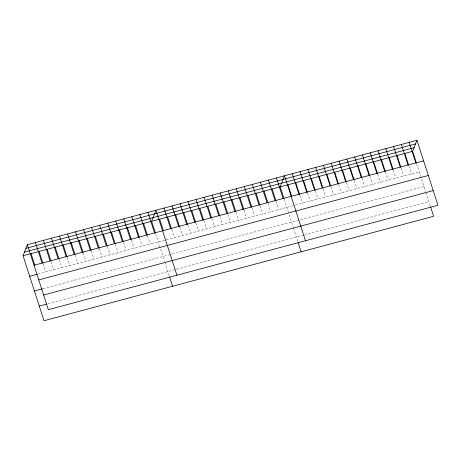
<?xml version="1.0" encoding="UTF-8"?>
<svg xmlns="http://www.w3.org/2000/svg" width="461" height="461" viewBox="0 0 461 461"><rect width="100%" height="100%" fill="white"/><g stroke="black" fill="none" stroke-linecap="round" stroke-linejoin="round"><path stroke-width="0.35" stroke-dasharray="2.31 1.73" d="M37.721 274.145L164.952 240.048M166.288 239.691L293.311 205.646M295.259 205.122L419.28 171.884M43.127 288.626L424.011 186.544M48.002 303.724L175.232 269.627M176.569 269.27L303.568 235.231M304.22 235.052L428.891 201.641M416.623 163.667L421.216 177.883M421.648 179.214L425.636 191.574M425.843 192.202L430.395 206.303M408.832 165.753L411.489 173.976M401.041 167.839L403.698 176.062M393.25 169.93L395.901 178.148M385.454 172.016L388.11 180.239M377.663 174.108L380.319 182.326M369.872 176.194L372.528 184.417M362.081 178.28L364.737 186.503M354.29 180.372L356.947 188.589M346.499 182.458L349.15 190.681M338.702 184.55L341.359 192.767M330.912 186.636L333.568 194.859M323.121 188.722L325.777 196.945M315.33 190.814L317.986 199.031M307.539 192.9L310.195 201.123M299.748 194.991L302.399 203.209M284.16 199.164L288.753 213.38M289.185 214.717L293.179 227.077M293.38 227.705L297.933 241.806M276.127 201.319L278.784 209.542M268.095 203.474L270.745 211.691M260.056 205.629L262.712 213.846M252.023 207.778L254.674 216.002M243.984 209.934L246.641 218.157M235.951 212.089L238.608 220.306M227.913 214.244L230.569 222.461M219.88 216.393L222.536 224.616M211.847 218.549L214.498 226.766M203.808 220.704L206.465 228.921M195.775 222.853L198.432 231.076M187.736 225.008L190.393 233.231M179.704 227.164L182.36 235.381M171.671 229.319L174.321 237.536M155.599 233.623L160.192 247.839M160.618 249.171L164.612 261.531M164.813 262.165L169.371 276.266M147.56 235.778L150.217 243.996M139.527 237.928L142.184 246.151M131.494 240.083L134.145 248.306M123.456 242.238L126.112 250.456M115.423 244.393L118.074 252.611M107.384 246.543L110.041 254.766M99.351 248.698L102.008 256.921M91.313 250.853L93.969 259.07M83.28 253.008L85.936 261.226M75.247 255.158L77.897 263.381M67.208 257.313L69.865 265.536M59.175 259.468L61.832 267.685M51.136 261.618L53.793 269.841M43.104 263.773L45.76 271.996"/><path stroke-width="0.69" d="M430.609 206.972L433.622 216.295L44.031 320.712L23.05 255.751L27.378 244.705L416.969 140.288L437.95 205.249L48.359 309.665L27.378 244.705M416.404 162.981L412.641 151.335L416.969 140.288M25.949 248.346L415.54 143.93M24.479 252.104L414.07 147.687M23.05 255.751L412.641 151.335M34.016 265.254L423.607 160.837M29.688 276.3L37.053 274.33M38.747 279.908L428.338 175.491M34.419 290.96L42.458 288.805M43.628 295.011L433.219 190.595M39.3 306.058L46.665 304.081M409.178 142.374L415.81 162.923M404.85 153.421L408.613 165.067M401.381 144.46L408.02 165.015M397.059 155.513L400.816 167.159M393.59 146.552L400.229 167.101M389.263 157.599L393.026 169.245M385.799 148.638L392.438 169.193M381.472 159.685L385.235 171.331M378.008 150.73L384.647 171.279M373.681 161.776L377.444 173.422M370.218 152.816L376.856 173.365M365.89 163.862L369.653 175.508M362.427 154.902L369.065 175.457M358.099 165.954L361.862 177.6M354.63 156.994L361.268 177.543M350.308 168.04L354.065 179.686M346.839 159.08L353.478 179.634M342.511 170.126L346.274 181.772M339.048 161.171L345.687 181.72M334.721 172.218L338.483 183.864M331.257 163.257L337.896 183.806M326.93 174.304L330.693 185.95M323.466 165.343L330.105 185.898M319.139 176.396L322.902 188.042M315.676 167.435L322.314 187.984M311.348 178.482L315.111 190.128M307.885 169.521L314.517 190.076M303.557 180.568L307.314 192.214M300.088 171.613L306.726 192.162M295.766 182.66L299.523 194.306M292.297 173.699L298.935 194.248M287.969 184.746L291.732 196.392M305.487 240.751L284.506 175.785L280.179 186.838L283.941 198.484M298.152 242.474L301.16 251.798M276.473 177.94L283.112 198.495M272.146 188.987L275.909 200.633M268.435 180.095L275.073 200.644M264.107 191.142L267.87 202.788M260.402 182.251L267.04 202.8M256.074 193.297L259.837 204.943M252.363 184.4L259.001 204.955M248.041 195.452L251.798 207.093M244.33 186.555L250.968 207.104M240.002 197.602L243.765 209.248M236.297 188.71L242.93 209.259M231.969 199.757L235.727 211.403M228.258 190.866L234.897 211.415M223.931 201.912L227.694 213.558M220.225 193.015L226.864 213.57M215.898 204.062L219.661 215.708M212.187 195.17L218.825 215.719M207.865 206.217L211.622 217.863M204.154 197.325L210.792 217.874M199.826 208.372L203.589 220.018M196.121 199.475L202.754 220.03M191.793 210.527L195.55 222.173M188.082 201.63L194.721 222.179M183.755 212.677L187.518 224.323M180.049 203.785L186.688 224.334M175.722 214.832L179.485 226.478M172.011 205.94L178.649 226.489M167.683 216.987L171.446 228.633M163.978 208.09L170.616 228.644M159.65 219.136L163.413 230.782M176.926 275.211L155.939 210.245L151.617 221.292L155.374 232.938M169.585 276.928L172.598 286.258M147.906 212.4L154.544 232.949M143.578 223.447L147.341 235.093M139.873 214.549L146.512 235.104M135.546 225.602L139.308 237.248M131.834 216.705L138.473 237.259M127.507 227.751L131.27 239.397M123.802 218.86L130.44 239.409M119.474 229.906L123.237 241.552M115.763 221.015L122.401 241.564M111.441 232.062L115.198 243.708M107.73 223.164L114.368 243.719M103.402 234.217L107.165 245.857M99.697 225.32L106.33 245.869M95.369 236.366L99.127 248.012M91.658 227.475L98.297 248.024M87.331 238.521L91.094 250.167M83.625 229.63L90.264 250.179M79.298 240.677L83.061 252.323M75.587 231.779L82.225 252.334M71.259 242.826L75.022 254.472M67.554 233.934L74.192 254.484M63.226 244.981L66.989 256.627M59.515 236.09L66.154 256.639M55.193 247.136L58.95 258.782M51.482 238.239L58.121 258.794M47.155 249.292L50.917 260.938M43.449 240.394L50.088 260.943M39.122 251.441L42.885 263.087M35.411 242.549L42.049 263.098M31.083 253.596L34.846 265.242"/></g></svg>
